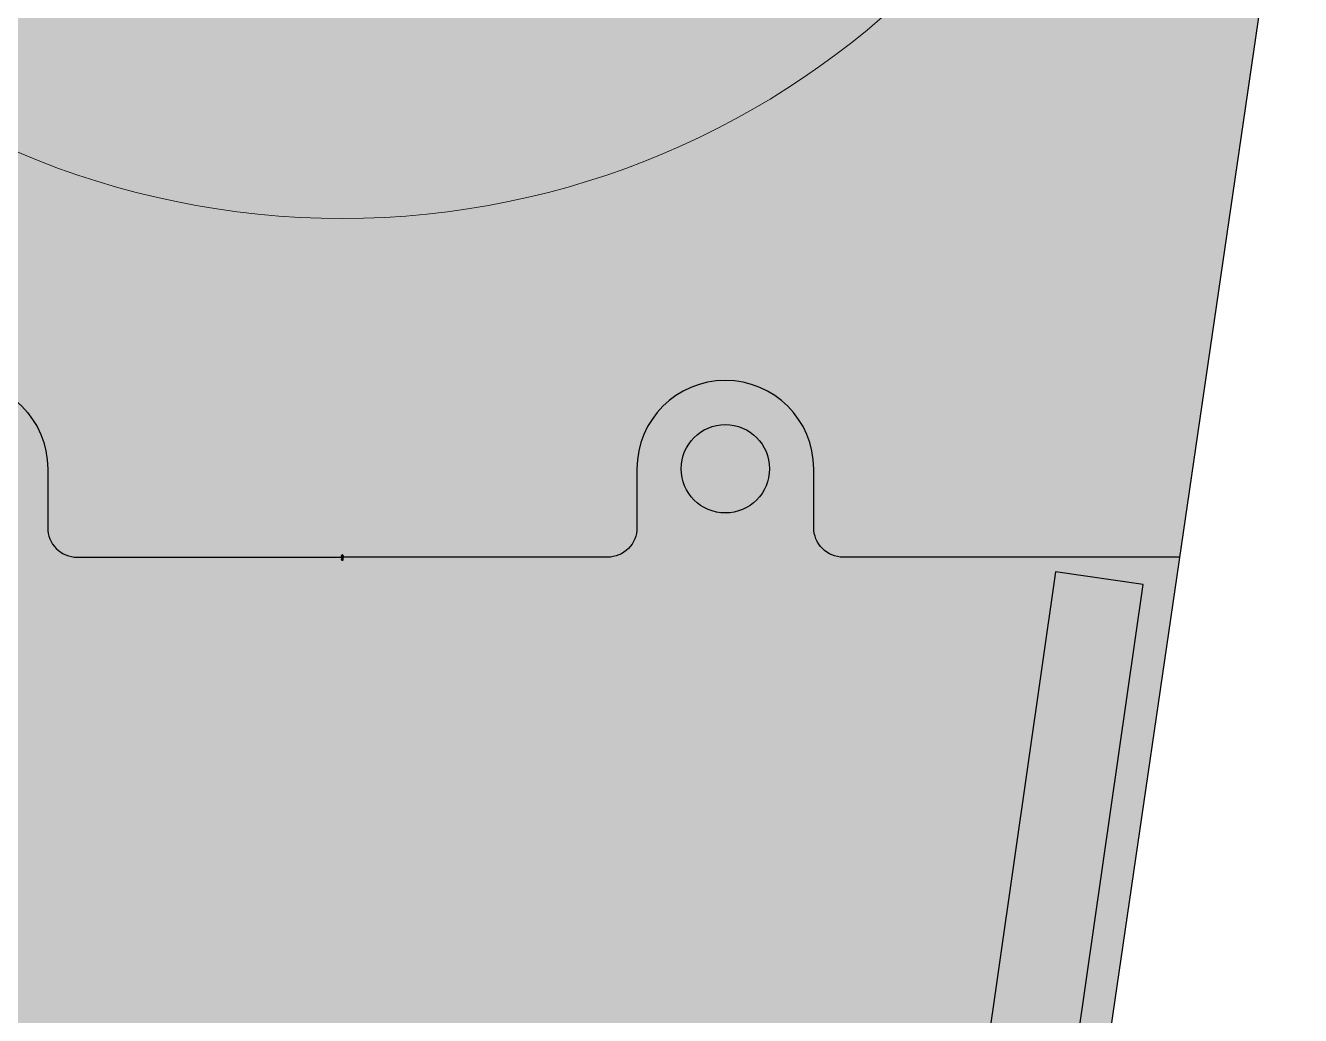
# Model space of a CAD drawing. Header units: millimetres. Extents: x -5300 to 18709, y -14746 to 24055.
# Drawn here: x 6544.3 to 6977.1, y 11535.9 to 11872 of the extents above; entities that cross this region are included whole.
import ezdxf
from ezdxf.enums import TextEntityAlignment as Align

# ---------------------------------------------------------------- set-up
doc = ezdxf.new("R2010")
doc.units = ezdxf.units.MM
doc.set_wipeout_variables(frame=1)
doc.layers.add('Техника LTM 1160-5.2', color=250, linetype='Continuous')
doc.layers.add('Техника LTM 1160-5.2 Штрих', color=7, linetype='Continuous', true_color=0xffe79e)
doc.styles.add('arial', font='arial.ttf')
doc.styles.get("Standard").update_dxf_attribs({"font": 'mipgost.ttf'})

# ---------------------------------------------------------------- blocks, each defined once
blk = doc.blocks.new('LTM 1160-5.2-20230911.16360601')
at = {"layer": 'Техника LTM 1160-5.2 Штрих', "ltscale": 30, "transparency": 16777216}
h = blk.add_hatch(color=256, dxfattribs=at)
h.dxf.hatch_style = 1
edge = h.paths.add_edge_path()
edge.add_arc((0, 328), 52, 54.7554, 125.2446)
edge.add_line((-30.01, 370.47), (-100.37, 320.75))
edge.add_line((-100.37, 320.75), (-200.83, 234.83))
edge.add_arc((0, 0), 309, 130.5373, 160.9778)
edge.add_line((-292.13, 100.71), (-321.18, 16.45))
edge.add_arc((-279.6, -2.24), 45.58, 155.7899, 185.1879)
edge.add_line((-325, -6.37), (-325, -110.6))
edge.add_line((-325, -110.6), (-324.22, -121.78))
edge.add_line((-324.22, -121.78), (-225.02, -800.68))
edge.add_arc((-185.42, -795), 40, 188.1632, 270)
edge.add_line((-185.42, -835), (185.42, -835))
edge.add_arc((185.42, -795), 40, 270, 351.8368)
edge.add_line((225.02, -800.68), (324.22, -121.78))
edge.add_line((324.22, -121.78), (325, -110.6))
edge.add_line((325, -110.6), (325, -6.37))
edge.add_arc((279.6, -2.24), 45.58, 354.8121, 384.2101)
edge.add_line((321.18, 16.45), (292.13, 100.71))
edge.add_arc((0, 0), 309, 19.0222, 49.4627)
edge.add_line((200.83, 234.83), (100.37, 320.75))
edge.add_line((100.37, 320.75), (30.01, 370.47))
at = {"color": 0, "linetype": 'ByBlock', "lineweight": -2, "ltscale": 30, "transparency": 16777216}
blk.add_lwpolyline([(30.01, 370.47, 0.317647), (-30.01, 370.47), (-100.37, 320.75), (-200.83, 234.83, 0.133608), (-292.13, 100.71), (-321.18, 16.45, 0.128981), (-325, -6.37), (-325, -110.6), (-324.22, -121.78), (-225.02, -800.68, 0.373073), (-185.42, -835), (185.42, -835, 0.373073), (225.02, -800.68), (324.22, -121.78), (325, -110.6), (325, -6.37, 0.128981), (321.18, 16.45), (292.13, 100.71, 0.133608), (200.83, 234.83), (100.37, 320.75)], format="xyb", close=True, dxfattribs=at)
for points in [[(-119.42, 304.46, -0.640371), (-112, 301.04, 1.000653), (-58, 301), (-58, 321, -0.414214), (-53, 326), (0, 326)], [(119.42, 304.46, 0.640371), (112, 301.04, -1.000653), (58, 301), (58, 321, 0.414214), (53, 326), (0, 326)], [(-325, -35), (-293, -35, 0.846396), (-281.59, 33.09), (-311.84, 43.52)], [(325, -35), (293, -35, -0.846396), (281.59, 33.09), (311.84, 43.52)], [(-284.3, -395), (-170, -395, 0.414214), (-160, -385), (-160, -365, -1), (-100, -365), (-100, -385, 0.414214), (-90, -395), (0, -395)], [(284.3, -395), (170, -395, -0.414214), (160, -385), (160, -365, 1), (100, -365), (100, -385, -0.414214), (90, -395), (0, -395)]]:
    blk.add_lwpolyline(points, format="xyb", dxfattribs=at)
for points in [[(-242.08, -400), (-189.54, -766.25), (-219.24, -770.51), (-271.78, -404.26)], [(242.08, -400), (189.54, -766.25), (219.24, -770.51), (271.78, -404.26)]]:
    blk.add_lwpolyline(points, close=True, dxfattribs=at)
for centre, radius in [((0, 328), 22), ((-85, 301), 15), ((85, 301), 15), ((0, 0), 67.5), ((-293, 0), 16.11), ((293, 0), 16.11), ((-130, -365), 15), ((130, -365), 15), ((0, -660), 67.5)]:
    blk.add_circle(centre, radius, dxfattribs=at)
at = {"color": 0, "linetype": 'ByBlock', "lineweight": 5, "ltscale": 30, "transparency": 16777216}
blk.add_circle((0, 0), 280, dxfattribs=at)
blk = doc.blocks.new('LTM 1160-5.2-20230911.16435')
at = {"color": 0, "linetype": 'ByBlock', "lineweight": -2, "ltscale": 30, "transparency": 16777216}
blk.add_wipeout([(75, -31), (74, -36), (40, -175), (40, -175), (38, -180), (34, -184), (30, -187), (24, -188), (24, -188), (24, -188), (12, -190), (0, -190), (-12, -190), (-24, -188), (-24, -188), (-24, -188), (-30, -187), (-34, -184), (-38, -180), (-40, -175), (-40, -175), (-74, -36), (-75, -31), (-75, 513), (75, 513)], dxfattribs=at)
at = {"layer": 'Техника LTM 1160-5.2 Штрих', "ltscale": 30, "true_color": 0xadadad, "transparency": 16777216}
h = blk.add_hatch(color=253, dxfattribs=at)
h.dxf.hatch_style = 1
edge = h.paths.add_edge_path()
edge.add_line((75, 513), (75, -31))
edge.add_line((75, -31), (74, -36))
edge.add_line((74, -36), (40, -175))
edge.add_arc((22, -171), 18, 277.39069, 345.96376, ccw=False)
edge.add_arc((0, 0), 190, 262.60931, 277.39069, ccw=False)
edge.add_arc((-22, -171), 18, 194.03624, 262.60931, ccw=False)
edge.add_line((-40, -175), (-74, -36))
edge.add_line((-74, -36), (-75, -31))
edge.add_line((-75, -31), (-75, 513))
edge.add_line((-75, 513), (75, 513))
at = {"color": 0, "linetype": 'ByBlock', "lineweight": -2, "ltscale": 30, "transparency": 16777216}
blk.add_lwpolyline([(75, 513), (75, -31), (74, -36), (40, -175, -0.308467), (24, -188, -0.0645855), (-24, -188, -0.308467), (-40, -175), (-74, -36), (-75, -31), (-75, 513)], format="xyb", close=True, dxfattribs=at)
blk.add_lwpolyline([(75, -31), (74, -26), (18, 216, 0.7919133), (-18, 216), (-74, -26), (-75, -31)], format="xyb", dxfattribs=at)
at = {"layer": 'Defpoints', "color": 0, "linetype": 'ByBlock', "lineweight": -2, "ltscale": 30, "transparency": 16777216}
blk.add_circle((0, 0), 10, dxfattribs=at)
blk = doc.blocks.new('LTM 1160-5.2-9-20230911.164744')
at = {"color": 0, "linetype": 'ByBlock', "lineweight": -2, "ltscale": 30, "transparency": 16777216}
blk.add_blockref('LTM 1160-5.2-20230911.16435', (0, 0), dxfattribs=at)
blk.add_blockref('LTM 1160-5.2-20230911.16360601', (0, 1251), dxfattribs=at)
blk = doc.blocks.new('LTM 1160-5.2-20230911.17012301')
at = {"color": 0, "linetype": 'ByBlock', "lineweight": -2, "ltscale": 30, "transparency": 16777216}
blk.add_wipeout([(-20, 396), (-20, 396), (-22, 395), (-24, 394), (-26, 393), (-28, 391), (-28, 391), (-108, 336), (-108, 336), (-112, 333), (-116, 329), (-119, 325), (-122, 321), (-122, 321), (-122, 321), (-133, 301), (-148, 282), (-164, 265), (-182, 250), (-182, 250), (-182, 250), (-218, 219), (-249, 184), (-274, 144), (-292, 101), (-292, 101), (-323, 10), (-323, 10), (-324, 8), (-325, 5), (-325, 3), (-325, 0), (-325, 0), (-325, -154), (-325, -154), (-325, -155), (-324, -157), (-322, -158), (-320, -159), (-265, -159), (-265, -159), (-263, -159), (-261, -160), (-260, -162), (-260, -163), (-260, -180), (-280, -180), (-280, -200), (-319, -200), (-322, -203), (-322, -237), (-319, -240), (-280, -240), (-280, -260), (-260, -260), (-260, -276), (-260, -276), (-260, -278), (-261, -280), (-263, -281), (-265, -282), (-265, -282), (-320, -282), (-320, -282), (-322, -282), (-324, -283), (-325, -285), (-325, -287), (-325, -293), (-325, -293), (-325, -296), (-324, -300), (-323, -303), (-322, -307), (-313, -330), (-313, -330), (-313, -331), (-312, -332), (-311, -333), (-310, -333), (-282, -405), (-282, -405), (-278, -409), (-274, -409), (-270, -405), (-270, -400), (-270, -400), (-286, -357), (-286, -357), (-286, -340), (-273, -328), (-256, -329), (-244, -341), (-244, -341), (-201, -453), (-201, -453), (-202, -470), (-214, -482), (-231, -482), (-243, -469), (-243, -469), (-260, -426), (-260, -426), (-263, -423), (-268, -423), (-272, -426), (-272, -431), (-272, -431), (-244, -502), (-244, -502), (-245, -504), (-245, -505), (-245, -506), (-245, -507), (-245, -507), (-167, -709), (-160, -721), (-160, -721), (-155, -733), (-147, -744), (-135, -751), (-123, -755), (-123, -755), (123, -755), (123, -755), (135, -751), (147, -744), (155, -733), (160, -721), (160, -721), (167, -709), (245, -507), (245, -507), (245, -506), (245, -505), (245, -504), (244, -502), (244, -502), (272, -431), (272, -431), (272, -426), (268, -423), (263, -423), (260, -426), (260, -426), (243, -469), (243, -469), (231, -482), (214, -482), (202, -470), (201, -453), (201, -453), (244, -341), (244, -341), (256, -329), (273, -328), (286, -340), (286, -357), (270, -400), (270, -400), (270, -405), (274, -409), (278, -409), (282, -405), (282, -405), (310, -333), (310, -333), (311, -333), (312, -332), (313, -331), (313, -330), (322, -307), (322, -307), (323, -303), (324, -300), (325, -296), (325, -293), (325, -287), (325, -287), (325, -285), (324, -283), (322, -282), (320, -282), (265, -282), (265, -282), (263, -281), (261, -280), (260, -278), (260, -276), (260, -276), (260, -260), (280, -260), (280, -240), (319, -240), (322, -237), (322, -203), (319, -200), (280, -200), (280, -180), (260, -180), (260, -163), (260, -163), (260, -162), (261, -160), (263, -159), (265, -159), (320, -159), (320, -159), (322, -158), (324, -157), (325, -155), (325, -154), (325, 0), (325, 0), (325, 3), (325, 5), (324, 8), (323, 10), (323, 10), (292, 101), (292, 101), (274, 144), (249, 184), (218, 219), (182, 250), (182, 250), (182, 250), (164, 265), (148, 282), (133, 301), (122, 321), (122, 321), (122, 321), (119, 325), (116, 329), (112, 333), (108, 336), (28, 391), (28, 391), (26, 393), (24, 394), (22, 395), (20, 396), (20, 396), (20, 435), (-20, 435)], dxfattribs=at)
at = {"layer": 'Техника LTM 1160-5.2 Штрих', "ltscale": 30, "transparency": 16777216}
h = blk.add_hatch(color=256, dxfattribs=at)
h.dxf.hatch_style = 1
edge = h.paths.add_edge_path()
edge.add_line((-20, 435), (-20, 396))
edge.add_arc((0, 350), 50, 113.57794, 124.50101)
edge.add_line((-28, 391), (-108, 336))
edge.add_arc((-85, 303), 41, 124.50077, 153.22091)
edge.add_arc((-300, 411), 200, 306.13509, 333.22087, ccw=False)
edge.add_arc((0, 0), 309, 126.13508, 160.97784)
edge.add_line((-292, 101), (-323, 10))
edge.add_arc((-293, 0), 32, 160.97774, 180.0002)
edge.add_line((-325, 0), (-325, -154))
edge.add_arc((-320, -154), 5, 179.99984, 270.00016)
edge.add_line((-320, -159), (-265, -159))
edge.add_arc((-265, -164), 5, 0.00081, 89.99953, ccw=False)
edge.add_line((-260, -163), (-260, -180))
edge.add_line((-260, -180), (-280, -180))
edge.add_line((-280, -180), (-280, -200))
edge.add_line((-280, -200), (-319, -200))
edge.add_line((-319, -200), (-322, -203))
edge.add_line((-322, -203), (-322, -237))
edge.add_line((-322, -237), (-319, -240))
edge.add_line((-319, -240), (-280, -240))
edge.add_line((-280, -240), (-280, -260))
edge.add_line((-280, -260), (-260, -260))
edge.add_line((-260, -260), (-260, -276))
edge.add_arc((-265, -276), 5, 270.00008, 359.99997, ccw=False)
edge.add_line((-265, -282), (-320, -282))
edge.add_arc((-320, -286), 5, 89.99959, 180.00041)
edge.add_line((-325, -287), (-325, -293))
edge.add_arc((-285, -293), 40.1, 180.01123, 201.01488)
edge.add_line((-322, -307), (-313, -330))
edge.add_arc((-309, -328), 5, 201.05971, 260.8739)
edge.add_line((-310, -333), (-282, -405))
edge.add_arc((-276, -403), 6.5, 201.03753, 381.03734)
edge.add_line((-270, -400), (-286, -357))
edge.add_arc((-265, -349), 22.5, 21.03749, 201.03752, ccw=False)
edge.add_line((-244, -341), (-201, -453))
edge.add_arc((-222, -461), 22.5, -158.96249, 21.03748, ccw=False)
edge.add_line((-243, -469), (-260, -426))
edge.add_arc((-266, -429), 6.5, 21.03747, 201.03765)
edge.add_line((-272, -431), (-244, -502))
edge.add_arc((-241, -506), 5, 142.17504, 201.06094)
edge.add_line((-245, -507), (-167, -709))
edge.add_line((-167, -709), (-160, -721))
edge.add_arc((-116, -710), 45.3, 193.99554, 262.25855)
edge.add_line((-123, -755), (123, -755))
edge.add_arc((116, -710), 45.3, 277.74145, 346.00446)
edge.add_line((160, -721), (167, -709))
edge.add_line((167, -709), (245, -507))
edge.add_arc((241, -506), 5, 338.93906, 397.82496)
edge.add_line((244, -502), (272, -431))
edge.add_arc((266, -429), 6.5, 338.96235, 518.96253)
edge.add_line((260, -426), (243, -469))
edge.add_arc((222, -461), 22.5, 158.96252, 338.96249, ccw=False)
edge.add_line((201, -453), (244, -341))
edge.add_arc((265, -349), 22.5, -21.03752, 158.96251, ccw=False)
edge.add_line((286, -357), (270, -400))
edge.add_arc((276, -403), 6.5, 158.96266, 338.96247)
edge.add_line((282, -405), (310, -333))
edge.add_arc((309, -328), 5, 279.1261, 338.94029)
edge.add_line((313, -330), (322, -307))
edge.add_arc((285, -293), 40.1, 338.98512, 359.98877)
edge.add_line((325, -293), (325, -287))
edge.add_arc((320, -286), 5, 359.99959, 450.00041)
edge.add_line((320, -282), (265, -282))
edge.add_arc((265, -276), 5, 180.00003, 269.99992, ccw=False)
edge.add_line((260, -276), (260, -260))
edge.add_line((260, -260), (280, -260))
edge.add_line((280, -260), (280, -240))
edge.add_line((280, -240), (319, -240))
edge.add_line((319, -240), (322, -237))
edge.add_line((322, -237), (322, -203))
edge.add_line((322, -203), (319, -200))
edge.add_line((319, -200), (280, -200))
edge.add_line((280, -200), (280, -180))
edge.add_line((280, -180), (260, -180))
edge.add_line((260, -180), (260, -163))
edge.add_arc((265, -164), 5, 90.00047, 179.99919, ccw=False)
edge.add_line((265, -159), (320, -159))
edge.add_arc((320, -154), 5, 269.99984, 360.00016)
edge.add_line((325, -154), (325, 0))
edge.add_arc((293, 0), 32, 359.9998, 379.02226)
edge.add_line((323, 10), (292, 101))
edge.add_arc((0, 0), 309, 19.02216, 53.86492)
edge.add_arc((300, 411), 200, 206.77913, 233.86491, ccw=False)
edge.add_arc((85, 303), 41, 26.77909, 55.49923)
edge.add_line((108, 336), (28, 391))
edge.add_arc((0, 350), 50, 55.49899, 66.42206)
edge.add_line((20, 396), (20, 435))
edge.add_line((20, 435), (-20, 435))
at = {"color": 0, "linetype": 'ByBlock', "lineweight": -2, "ltscale": 30, "transparency": 16777216}
blk.add_lwpolyline([(-20, 435), (-20, 396, 0.047697), (-28, 391), (-108, 336, 0.1259754), (-122, 321, -0.1187374), (-182, 250, 0.1532124), (-292, 101), (-323, 10, 0.0831923), (-325, 0), (-325, -154, 0.4142152), (-320, -159), (-265, -159, -0.414207), (-260, -163), (-260, -180), (-280, -180), (-280, -200), (-319, -200), (-322, -203), (-322, -237), (-319, -240), (-280, -240), (-280, -260), (-260, -260), (-260, -276, -0.414213), (-265, -282), (-320, -282, 0.4142177), (-325, -287), (-325, -293, 0.0919031), (-322, -307), (-313, -330, 0.2670804), (-310, -333), (-282, -405, 0.9999983), (-270, -400), (-286, -357, -1.0000002), (-244, -341), (-201, -453, -0.9999997), (-243, -469), (-260, -426, 1.0000016), (-272, -431), (-244, -502, 0.2627457), (-245, -507), (-167, -709), (-160, -721, 0.306986), (-123, -755), (123, -755, 0.306986), (160, -721), (167, -709), (245, -507, 0.2627457), (244, -502), (272, -431, 1.0000016), (260, -426), (243, -469, -0.9999997), (201, -453), (244, -341, -1.0000002), (286, -357), (270, -400, 0.9999983), (282, -405), (310, -333, 0.2670804), (313, -330), (322, -307, 0.0919031), (325, -293), (325, -287, 0.4142177), (320, -282), (265, -282, -0.414213), (260, -276), (260, -260), (280, -260), (280, -240), (319, -240), (322, -237), (322, -203), (319, -200), (280, -200), (280, -180), (260, -180), (260, -163, -0.414207), (265, -159), (320, -159, 0.4142152), (325, -154), (325, 0, 0.0831923), (323, 10), (292, 101, 0.1532124), (182, 250, -0.1187374), (122, 321, 0.1259754), (108, 336), (28, 391, 0.047697), (20, 396), (20, 435)], format="xyb", close=True, dxfattribs=at)
for points in [[(-325, -40, -0.414214), (-320, -35), (-293, -35, 0.8463964), (-282, 33), (-307, 42, -0.4142132), (-310, 48)], [(-20, 396, -0.2087125), (20, 396)], [(325, -40, 0.414214), (320, -35), (293, -35, -0.8463964), (282, 33), (307, 42, 0.4142132), (310, 48)], [(-244, -502, -0.1366227), (-242, -501), (-212, -489, 0.4142135), (-194, -450), (-237, -338, 0.4005564), (-275, -321), (-307, -333, -0.13248), (-310, -333)], [(-160, -721, 0.2185169), (-130, -735), (130, -735, 0.2185169), (160, -721)], [(244, -502, 0.1366227), (242, -501), (212, -489, -0.4142135), (194, -450), (237, -338, -0.4005564), (275, -321), (307, -333, 0.13248), (310, -333)]]:
    blk.add_lwpolyline(points, format="xyb", dxfattribs=at)
for points in [[(-182, 250), (-131, 280), (131, 280), (182, 250)], [(5, 280), (5, 330), (-5, 330), (-5, 280)], [(-280, -240), (-280, -200)], [(-265, -282), (265, -282)], [(-260, -180), (-260, -260)], [(260, -180), (260, -260)], [(280, -240), (280, -200)]]:
    blk.add_lwpolyline(points, dxfattribs=at)
for centre, radius in [((-293, 0), 11), ((-85, 302), 26), ((-85, 302), 15), ((0, 0), 55), ((0, 348), 26), ((85, 302), 26), ((85, 302), 15), ((293, 0), 11), ((0, -620), 60.5)]:
    blk.add_circle(centre, radius, dxfattribs=at)
at = {"color": 0, "linetype": 'ByBlock', "lineweight": 5, "ltscale": 30, "transparency": 16777216}
blk.add_circle((0, 0), 280, dxfattribs=at)
blk = doc.blocks.new('LTM 1160-5.2-20230911.170531')
at = {"color": 0, "linetype": 'ByBlock', "lineweight": -2, "ltscale": 30, "transparency": 16777216}
blk.add_wipeout([(-59, 355), (-59, 355), (-59, 351), (-61, 347), (-62, 344), (-65, 341), (-68, 338), (-79, 345), (-79, 350), (-97, 350), (-97, 350), (-99, 349), (-101, 348), (-103, 347), (-103, 345), (-103, 345), (-178, 145), (-173, 144), (-165, 167), (-157, 164), (-153, 165), (-81, 274), (-81, 274), (-79, 277), (-77, 279), (-75, 281), (-73, 283), (-73, 283), (-62, 264), (-59, 254), (-59, 70), (-59, 70), (-64, 43), (-80, 20), (-102, 5), (-129, 0), (-129, 0), (-129, 0), (-161, 8), (-186, 29), (-198, 60), (-195, 92), (-195, 92), (-171, 165), (-171, 165), (-172, 173), (-177, 179), (-184, 182), (-192, 180), (-192, 180), (-225, 161), (-254, 136), (-276, 105), (-291, 70), (-291, 70), (-291, 70), (-299, 10), (-284, -49), (-250, -99), (-200, -134), (-142, -150), (-129, -150), (129, -150), (129, -150), (189, -139), (241, -108), (279, -61), (297, -3), (295, 58), (291, 70), (291, 70), (276, 105), (254, 136), (225, 161), (192, 180), (192, 180), (192, 180), (184, 182), (177, 179), (172, 173), (171, 165), (171, 165), (195, 92), (195, 92), (198, 60), (186, 29), (161, 8), (129, 0), (129, 0), (129, 0), (102, 5), (80, 20), (64, 43), (59, 70), (59, 70), (59, 254), (62, 264), (73, 283), (73, 283), (75, 281), (77, 279), (79, 277), (81, 274), (153, 165), (157, 164), (165, 167), (173, 144), (178, 145), (103, 345), (103, 345), (103, 347), (101, 348), (99, 349), (97, 350), (97, 350), (79, 350), (79, 345), (68, 338), (65, 341), (65, 341), (62, 344), (61, 347), (59, 351), (59, 355), (59, 355), (59, 433), (-59, 433)], dxfattribs=at)
at = {"layer": 'Техника LTM 1160-5.2 Штрих', "ltscale": 30, "true_color": 0xadadad, "transparency": 16777216}
h = blk.add_hatch(color=253, dxfattribs=at)
h.dxf.hatch_style = 1
edge = h.paths.add_edge_path()
edge.add_line((-59, 433), (-59, 355))
edge.add_arc((-79, 355), 20.1, -44.97259, 0.02764, ccw=False)
edge.add_line((-65, 341), (-68, 338))
edge.add_line((-68, 338), (-79, 345))
edge.add_line((-79, 345), (-79, 350))
edge.add_line((-79, 350), (-97, 350))
edge.add_arc((-97, 343), 6.5, 89.61669, 159.61711)
edge.add_line((-103, 345), (-178, 145))
edge.add_line((-178, 145), (-173, 144))
edge.add_line((-173, 144), (-165, 167))
edge.add_line((-165, 167), (-157, 164))
edge.add_line((-157, 164), (-153, 165))
edge.add_line((-153, 165), (-81, 274))
edge.add_arc((-47, 252), 40, 129.31886, 146.61704, ccw=False)
edge.add_line((-73, 283), (-62, 264))
edge.add_line((-62, 264), (-59, 254))
edge.add_line((-59, 254), (-59, 70))
edge.add_arc((-129, 70), 70, 270, 359.93097, ccw=False)
edge.add_arc((-129, 70), 70, 161.32744, 270, ccw=False)
edge.add_line((-195, 92), (-171, 165))
edge.add_arc((-185, 168), 14, 345.93719, 480.37819)
edge.add_arc((-119, 14), 181, 113.73778, 162.09781)
edge.add_arc((-129, 20), 170, 162.89572, 269.99964)
edge.add_line((-129, -150), (129, -150))
edge.add_arc((129, 20), 170, 270.00036, 377.10428)
edge.add_arc((119, 14), 181, 17.90219, 66.26222)
edge.add_arc((185, 168), 14, 59.62181, 194.06281)
edge.add_line((171, 165), (195, 92))
edge.add_arc((129, 70), 70, -90, 18.67256, ccw=False)
edge.add_arc((129, 70), 70, 180.06903, 270, ccw=False)
edge.add_line((59, 70), (59, 254))
edge.add_line((59, 254), (62, 264))
edge.add_line((62, 264), (73, 283))
edge.add_arc((47, 252), 40, 33.38296, 50.68114, ccw=False)
edge.add_line((81, 274), (153, 165))
edge.add_line((153, 165), (157, 164))
edge.add_line((157, 164), (165, 167))
edge.add_line((165, 167), (173, 144))
edge.add_line((173, 144), (178, 145))
edge.add_line((178, 145), (103, 345))
edge.add_arc((97, 343), 6.5, 20.38289, 90.38331)
edge.add_line((97, 350), (79, 350))
edge.add_line((79, 350), (79, 345))
edge.add_line((79, 345), (68, 338))
edge.add_line((68, 338), (65, 341))
edge.add_arc((79, 355), 20.1, 179.97236, 224.97259, ccw=False)
edge.add_line((59, 355), (59, 433))
edge.add_line((59, 433), (-59, 433))
at = {"color": 0, "linetype": 'ByBlock', "lineweight": -2, "ltscale": 30, "transparency": 16777216}
blk.add_lwpolyline([(-59, 433), (-59, 355, -0.1989134), (-65, 341), (-68, 338), (-79, 345), (-79, 350), (-97, 350, 0.3153008), (-103, 345), (-178, 145), (-173, 144), (-165, 167), (-157, 164), (-153, 165), (-81, 274, -0.0756212), (-73, 283), (-62, 264), (-59, 254), (-59, 70, -0.4138607), (-129, 0, -0.5132275), (-195, 92), (-171, 165, 0.6646563), (-192, 180, 0.214199), (-291, 70, 0.5046103), (-129, -150), (129, -150, 0.5046103), (291, 70, 0.214199), (192, 180, 0.6646563), (171, 165), (195, 92, -0.5132275), (129, 0, -0.4138607), (59, 70), (59, 254), (62, 264), (73, 283, -0.0756212), (81, 274), (153, 165), (157, 164), (165, 167), (173, 144), (178, 145), (103, 345, 0.3153008), (97, 350), (79, 350), (79, 345), (68, 338), (65, 341, -0.1989134), (59, 355), (59, 433)], format="xyb", close=True, dxfattribs=at)
for points in [[(-68, 338), (-55, 330, -0.6442998), (-59, 290, 0.0959232), (-73, 283)], [(68, 338), (55, 330, 0.6442998), (59, 290, -0.0959232), (73, 283)]]:
    blk.add_lwpolyline(points, format="xyb", dxfattribs=at)
for centre, radius in [((-66, 311), 15), ((0, 0), 10), ((66, 311), 15)]:
    blk.add_circle(centre, radius, dxfattribs=at)
blk = doc.blocks.new('LTM 1160-5.2-5-20230912.100055')
at = {"color": 0, "linetype": 'ByBlock', "lineweight": -2, "ltscale": 30, "transparency": 16777216}
blk.add_blockref('LTM 1160-5.2-20230911.170531', (0, 0), dxfattribs=at)
blk.add_blockref('LTM 1160-5.2-20230911.17012301', (0, 1125), dxfattribs=at)
blk = doc.blocks.new('LTM 1160-5.2-20230912.09592')
at = {"color": 0, "linetype": 'ByBlock', "lineweight": -2, "ltscale": 30, "transparency": 16777216}
blk.add_wipeout([(59, -25), (31, -138), (31, -138), (29, -142), (27, -145), (23, -148), (19, -149), (19, -149), (19, -149), (10, -150), (0, -150), (-10, -150), (-19, -149), (-19, -149), (-19, -149), (-23, -148), (-27, -145), (-29, -142), (-31, -138), (-31, -138), (-59, -25), (-59, 370), (59, 370)], dxfattribs=at)
at = {"layer": 'Техника LTM 1160-5.2 Штрих', "ltscale": 30, "true_color": 0xadadad, "transparency": 16777216}
h = blk.add_hatch(color=253, dxfattribs=at)
h.dxf.hatch_style = 1
edge = h.paths.add_edge_path()
edge.add_line((59, 370), (59, -25))
edge.add_line((59, -25), (31, -138))
edge.add_arc((17, -135), 14.2, 277.93523, 345.43814, ccw=False)
edge.add_arc((0, 0), 150, 262.59008, 277.40992, ccw=False)
edge.add_arc((-17, -135), 14.2, 194.56186, 262.06477, ccw=False)
edge.add_line((-31, -138), (-59, -25))
edge.add_line((-59, -25), (-59, 370))
edge.add_line((-59, 370), (59, 370))
at = {"color": 0, "linetype": 'ByBlock', "lineweight": -2, "ltscale": 30, "transparency": 16777216}
blk.add_lwpolyline([(59, 370), (59, -25), (31, -138, -0.3033606), (19, -149, -0.064754), (-19, -149, -0.3033606), (-31, -138), (-59, -25), (-59, 370)], format="xyb", close=True, dxfattribs=at)
blk.add_lwpolyline([(59, -25), (46, 70), (13, 174, 0.6274895), (-13, 174), (-46, 70), (-59, -25)], format="xyb", dxfattribs=at)
at = {"layer": 'Defpoints', "color": 0, "linetype": 'ByBlock', "lineweight": -2, "ltscale": 30, "transparency": 16777216}
blk.add_circle((0, 0), 10, dxfattribs=at)
blk = doc.blocks.new('LTM 1160-5.2-5-20230912.1001')
at = {"color": 0, "linetype": 'ByBlock', "lineweight": -2, "ltscale": 30, "transparency": 16777216}
blk.add_blockref('LTM 1160-5.2-20230912.09592', (0, 0), dxfattribs=at)
blk.add_blockref('LTM 1160-5.2-20230911.17012301', (0, 1015), dxfattribs=at)
blk = doc.blocks.new('LTM 1160-5.2-20230912.100431')
at = {"color": 0, "linetype": 'ByBlock', "lineweight": -2, "ltscale": 30, "transparency": 16777216}
blk.add_wipeout([(-20, 385), (-92, 385), (-92, 385), (-94, 384), (-96, 382), (-97, 380), (-96, 377), (-96, 377), (-94, 359), (-107, 346), (-125, 346), (-136, 361), (-136, 361), (-138, 364), (-141, 365), (-145, 364), (-147, 361), (-147, 361), (-172, 265), (-172, 265), (-174, 260), (-177, 256), (-180, 252), (-184, 249), (-184, 249), (-184, 249), (-219, 218), (-249, 183), (-274, 143), (-292, 101), (-292, 101), (-323, 10), (-323, 10), (-324, 8), (-325, 5), (-325, 3), (-325, 0), (-325, 0), (-325, -80), (-325, -80), (-325, -82), (-325, -84), (-324, -86), (-324, -88), (-255, -326), (-255, -326), (-250, -331), (-243, -332), (-238, -328), (-237, -321), (-250, -277), (-250, -277), (-249, -262), (-237, -252), (-221, -254), (-212, -266), (-178, -381), (-178, -381), (-180, -396), (-192, -406), (-207, -404), (-217, -392), (-229, -348), (-229, -348), (-234, -342), (-241, -342), (-246, -346), (-247, -353), (-158, -656), (-158, -656), (-153, -668), (-144, -677), (-133, -683), (-120, -685), (-120, -685), (120, -685), (120, -685), (133, -683), (144, -677), (153, -668), (158, -656), (158, -656), (247, -353), (247, -353), (246, -346), (241, -342), (234, -342), (229, -348), (217, -392), (217, -392), (207, -404), (192, -406), (180, -396), (178, -381), (212, -266), (212, -266), (221, -254), (237, -252), (249, -262), (250, -277), (237, -321), (237, -321), (238, -328), (243, -332), (250, -331), (255, -326), (324, -88), (324, -88), (324, -86), (325, -84), (325, -82), (325, -80), (325, -80), (325, 0), (325, 0), (325, 3), (325, 5), (324, 8), (323, 10), (323, 10), (292, 101), (292, 101), (274, 143), (249, 183), (219, 218), (184, 249), (184, 249), (184, 249), (180, 252), (177, 256), (174, 260), (172, 265), (147, 361), (147, 361), (145, 364), (141, 365), (138, 364), (136, 361), (136, 361), (136, 361), (125, 346), (107, 346), (94, 359), (96, 377), (96, 377), (97, 380), (96, 382), (94, 384), (92, 385), (20, 385), (20, 412), (-20, 412)], dxfattribs=at)
at = {"layer": 'Техника LTM 1160-5.2 Штрих', "ltscale": 30, "transparency": 16777216}
h = blk.add_hatch(color=256, dxfattribs=at)
h.dxf.hatch_style = 1
edge = h.paths.add_edge_path()
edge.add_line((-20, 412), (-20, 385))
edge.add_line((-20, 385), (-92, 385))
edge.add_arc((-92, 380), 5, 90, 211.23293)
edge.add_arc((-115, 366), 22, -167.16041, 31.23293, ccw=False)
edge.add_arc((-142, 360), 5.33, 15.83057, 162.11459)
edge.add_line((-147, 361), (-172, 265))
edge.add_arc((-201, 273), 30, 306.46249, 345, ccw=False)
edge.add_arc((0, 0), 309, 126.46249, 160.97782)
edge.add_line((-292, 101), (-323, 10))
edge.add_arc((-293, 0), 32, 160.97782, 180)
edge.add_line((-325, 0), (-325, -80))
edge.add_arc((-306, -82), 19.1, 175.31991, 200.92297)
edge.add_line((-324, -88), (-255, -326))
edge.add_arc((-246, -323), 9, 196.24288, 376.24288)
edge.add_line((-237, -321), (-250, -277))
edge.add_arc((-231, -271), 20, 16.24288, 196.24288, ccw=False)
edge.add_line((-212, -266), (-178, -381))
edge.add_arc((-197, -386), 20, -163.75712, 16.24288, ccw=False)
edge.add_line((-217, -392), (-229, -348))
edge.add_arc((-238, -350), 9, 16.24288, 196.24288)
edge.add_line((-247, -353), (-158, -656))
edge.add_arc((-120, -645), 40, 196.24288, 270)
edge.add_line((-120, -685), (120, -685))
edge.add_arc((120, -645), 40, 270, 343.75712)
edge.add_line((158, -656), (247, -353))
edge.add_arc((238, -350), 9, 343.75712, 523.75712)
edge.add_line((229, -348), (217, -392))
edge.add_arc((197, -386), 20, 163.75712, 343.75712, ccw=False)
edge.add_line((178, -381), (212, -266))
edge.add_arc((231, -271), 20, -16.24288, 163.75712, ccw=False)
edge.add_line((250, -277), (237, -321))
edge.add_arc((246, -323), 9, 163.75712, 343.75712)
edge.add_line((255, -326), (324, -88))
edge.add_arc((306, -82), 19.1, 339.07703, 364.68009)
edge.add_line((325, -80), (325, 0))
edge.add_arc((293, 0), 32, 0, 19.02218)
edge.add_line((323, 10), (292, 101))
edge.add_arc((0, 0), 309, 19.02218, 53.53751)
edge.add_arc((201, 273), 30, 195, 233.53751, ccw=False)
edge.add_line((172, 265), (147, 361))
edge.add_arc((142, 360), 5.33, 17.88541, 164.16943)
edge.add_arc((115, 366), 22, 148.76707, 347.16041, ccw=False)
edge.add_arc((92, 380), 5, 328.76707, 450)
edge.add_line((92, 385), (20, 385))
edge.add_line((20, 385), (20, 412))
edge.add_line((20, 412), (-20, 412))
h = blk.add_hatch(color=256, dxfattribs=at)
h.dxf.hatch_style = 1
edge = h.paths.add_edge_path()
edge.add_arc((115, 365), 20, 0, 360)
edge = h.paths.add_edge_path()
edge.add_arc((-115, 365), 20, 0, 360)
at = {"color": 0, "linetype": 'ByBlock', "lineweight": -2, "ltscale": 30, "transparency": 16777216}
blk.add_lwpolyline([(-20, 412), (-20, 385), (-92, 385, 0.5845456), (-96, 377, -1.1749269), (-136, 361, 0.7418807), (-147, 361), (-172, 265, -0.1697546), (-184, 249, 0.1517506), (-292, 101), (-323, 10, 0.083191), (-325, 0), (-325, -80, 0.1121815), (-324, -88), (-255, -326, 1), (-237, -321), (-250, -277, -1), (-212, -266), (-178, -381, -1), (-217, -392), (-229, -348, 1), (-247, -353), (-158, -656, 0.3334173), (-120, -685), (120, -685, 0.3334173), (158, -656), (247, -353, 1), (229, -348), (217, -392, -1), (178, -381), (212, -266, -1), (250, -277), (237, -321, 1), (255, -326), (324, -88, 0.1121815), (325, -80), (325, 0, 0.083191), (323, 10), (292, 101, 0.1517506), (184, 249, -0.1697546), (172, 265), (147, 361, 0.7418807), (136, 361, -1.1749269), (96, 377, 0.5845456), (92, 385), (20, 385), (20, 412)], format="xyb", close=True, dxfattribs=at)
for points in [[(-325, -35), (-293, -35, 0.8463964), (-282, 33), (-312, 44)], [(325, -35), (293, -35, -0.8463964), (282, 33), (312, 44)]]:
    blk.add_lwpolyline(points, format="xyb", dxfattribs=at)
for centre, radius in [((-293, 0), 11), ((-115, 365), 20), ((-85, 301), 26), ((-85, 301), 15), ((0, 0), 55), ((0, 335), 25.5), ((85, 301), 26), ((85, 301), 15), ((115, 365), 20), ((293, 0), 11), ((-130, -365), 26), ((-130, -365), 15), ((0, -580), 48), ((130, -365), 26), ((130, -365), 15)]:
    blk.add_circle(centre, radius, dxfattribs=at)
at = {"color": 0, "linetype": 'ByBlock', "lineweight": 5, "ltscale": 30, "transparency": 16777216}
blk.add_circle((0, 0), 280, dxfattribs=at)
blk = doc.blocks.new('LTM 1160-5.2-20230912.100755')
at = {"color": 0, "linetype": 'ByBlock', "lineweight": -2, "ltscale": 30, "transparency": 16777216}
blk.add_wipeout([(48, 284), (59, 286), (65, 283), (145, 109), (141, 107), (128, 134), (72, 206), (72, 206), (67, 211), (62, 215), (56, 218), (50, 219), (50, 219), (50, 219), (47, 220), (45, 221), (42, 223), (40, 224), (40, 224), (48, 187), (48, 56), (48, 56), (52, 35), (64, 16), (82, 4), (103, 0), (103, 0), (103, 0), (129, 6), (149, 23), (159, 47), (157, 73), (157, 73), (138, 132), (138, 132), (138, 139), (142, 144), (149, 146), (156, 143), (156, 143), (190, 114), (190, 114), (222, 72), (235, 20), (227, -33), (198, -78), (154, -108), (103, -118), (-104, -118), (-104, -118), (-156, -107), (-200, -76), (-228, -31), (-235, 22), (-221, 74), (-190, 114), (-156, 143), (-156, 143), (-149, 146), (-142, 144), (-138, 139), (-138, 132), (-138, 132), (-157, 73), (-157, 73), (-159, 47), (-149, 23), (-129, 6), (-104, 0), (-104, 0), (-104, 0), (-82, 4), (-64, 16), (-52, 35), (-48, 56), (-48, 56), (-48, 187), (-40, 224), (-40, 224), (-42, 223), (-45, 221), (-47, 220), (-50, 219), (-50, 219), (-50, 219), (-56, 218), (-62, 215), (-67, 211), (-72, 206), (-72, 206), (-128, 134), (-141, 107), (-145, 109), (-65, 283), (-59, 286), (-48, 284), (-48, 356), (48, 356)], dxfattribs=at)
at = {"layer": 'Техника LTM 1160-5.2 Штрих', "ltscale": 30, "true_color": 0xadadad, "transparency": 16777216}
h = blk.add_hatch(color=253, dxfattribs=at)
h.dxf.hatch_style = 1
edge = h.paths.add_edge_path()
edge.add_line((48, 356), (48, 284))
edge.add_line((48, 284), (59, 286))
edge.add_line((59, 286), (65, 283))
edge.add_line((65, 283), (145, 109))
edge.add_line((145, 109), (141, 107))
edge.add_line((141, 107), (128, 134))
edge.add_line((128, 134), (72, 206))
edge.add_arc((44, 185), 35, 37.9826, 80.4512)
edge.add_arc((53, 237), 18, 224.57061, 260.45121, ccw=False)
edge.add_line((40, 224), (48, 187))
edge.add_line((48, 187), (48, 56))
edge.add_arc((104, 56), 56, 180, 270)
edge.add_arc((104, 56), 56, 270, 377.80396)
edge.add_line((157, 73), (138, 132))
edge.add_arc((148, 135), 11, 49.19958, 197.80396, ccw=False)
edge.add_line((156, 143), (190, 114))
edge.add_arc((103, 14), 132, -90, 49.19958, ccw=False)
edge.add_line((103, -118), (-104, -118))
edge.add_arc((-103, 14), 132, 130.80042, 270, ccw=False)
edge.add_line((-190, 114), (-156, 143))
edge.add_arc((-148, 135), 11, -17.80396, 130.80042, ccw=False)
edge.add_line((-138, 132), (-157, 73))
edge.add_arc((-104, 56), 56, 162.19604, 270)
edge.add_arc((-104, 56), 56, 270, 360)
edge.add_line((-48, 56), (-48, 187))
edge.add_line((-48, 187), (-40, 224))
edge.add_arc((-53, 237), 18, 279.54879, 315.42939, ccw=False)
edge.add_arc((-44, 185), 35, 99.5488, 142.0174)
edge.add_line((-72, 206), (-128, 134))
edge.add_line((-128, 134), (-141, 107))
edge.add_line((-141, 107), (-145, 109))
edge.add_line((-145, 109), (-65, 283))
edge.add_line((-65, 283), (-59, 286))
edge.add_line((-59, 286), (-48, 284))
edge.add_line((-48, 284), (-48, 356))
edge.add_line((-48, 356), (48, 356))
at = {"color": 0, "linetype": 'ByBlock', "lineweight": -2, "ltscale": 30, "transparency": 16777216}
blk.add_lwpolyline([(48, 356), (48, 284), (59, 286), (65, 283), (145, 109), (141, 107), (128, 134), (72, 206, 0.1874548), (50, 219, -0.1578504), (40, 224), (48, 187), (48, 56, 0.4142136), (103, 0, 0.5084485), (157, 73), (138, 132, -0.7576969), (156, 143), (190, 114, -0.6950154), (103, -118), (-104, -118, -0.6950154), (-190, 114), (-156, 143, -0.7576969), (-138, 132), (-157, 73, 0.5084485), (-104, 0, 0.4142136), (-48, 56), (-48, 187), (-40, 224, -0.1578504), (-50, 219, 0.1874548), (-72, 206), (-128, 134), (-141, 107), (-145, 109), (-65, 283), (-59, 286), (-48, 284), (-48, 356)], format="xyb", close=True, dxfattribs=at)
for points in [[(-40, 224, 0.3960505), (-40, 249, -0.1730793), (-46, 265), (-47, 284), (-48, 284)], [(40, 224, -0.3960505), (40, 249, 0.1730793), (46, 265), (47, 284), (48, 284)]]:
    blk.add_lwpolyline(points, format="xyb", dxfattribs=at)
for centre in [(-53, 237), (53, 237)]:
    blk.add_circle(centre, 12, dxfattribs=at)
at = {"layer": 'Defpoints', "color": 0, "linetype": 'ByBlock', "lineweight": -2, "ltscale": 30, "transparency": 16777216}
blk.add_circle((0, 0), 10, dxfattribs=at)
blk = doc.blocks.new('LTM 1160-5.2-3-20230912.10531301')
at = {"color": 0, "linetype": 'ByBlock', "lineweight": -2, "ltscale": 30, "transparency": 16777216}
blk.add_blockref('LTM 1160-5.2-20230912.100755', (0, 0), dxfattribs=at)
blk.add_blockref('LTM 1160-5.2-20230912.100431', (0, 992), dxfattribs=at)
blk = doc.blocks.new('LTM 1160-5.2-20230912.10134301')
at = {"color": 0, "linetype": 'ByBlock', "lineweight": -2, "ltscale": 30, "transparency": 16777216}
blk.add_wipeout([(47, -20), (47, -23), (26, -109), (26, -109), (24, -112), (22, -114), (20, -116), (17, -117), (17, -117), (8, -118), (0, -118), (-8, -118), (-17, -117), (-17, -117), (-17, -117), (-20, -116), (-22, -114), (-24, -112), (-26, -109), (-26, -109), (-47, -23), (-48, -20), (-48, 307), (47, 307)], dxfattribs=at)
at = {"layer": 'Техника LTM 1160-5.2 Штрих', "ltscale": 30, "true_color": 0xadadad, "transparency": 16777216}
h = blk.add_hatch(color=253, dxfattribs=at)
h.dxf.hatch_style = 1
edge = h.paths.add_edge_path()
edge.add_line((47, 307), (47, -20))
edge.add_line((47, -20), (47, -23))
edge.add_line((47, -23), (26, -109))
edge.add_arc((15, -106), 11, 278.05434, 345.96375, ccw=False)
edge.add_arc((0, 0), 118, 261.94567, 278.05433, ccw=False)
edge.add_arc((-15, -106), 11, 194.03625, 261.94567, ccw=False)
edge.add_line((-26, -109), (-47, -23))
edge.add_line((-47, -23), (-48, -20))
edge.add_line((-48, -20), (-48, 307))
edge.add_line((-48, 307), (47, 307))
at = {"color": 0, "linetype": 'ByBlock', "lineweight": -2, "ltscale": 30, "transparency": 16777216}
blk.add_lwpolyline([(47, 307), (47, -20), (47, -23), (26, -109, -0.3052986), (17, -117, -0.0704033), (-17, -117, -0.3052986), (-26, -109), (-47, -23), (-48, -20), (-48, 307)], format="xyb", close=True, dxfattribs=at)
blk.add_lwpolyline([(47, -23), (47, -16), (11, 138, 0.7909191), (-11, 138), (-47, -16), (-47, -23)], format="xyb", dxfattribs=at)
at = {"layer": 'Defpoints', "color": 0, "linetype": 'ByBlock', "lineweight": -2, "ltscale": 30, "transparency": 16777216}
blk.add_circle((0, 0), 10, dxfattribs=at)
blk = doc.blocks.new('LTM 1160-5.2-3-20230912.105318')
at = {"color": 0, "linetype": 'ByBlock', "lineweight": -2, "ltscale": 30, "transparency": 16777216}
blk.add_blockref('LTM 1160-5.2-20230912.100431', (0, 992), dxfattribs=at)
blk.add_blockref('LTM 1160-5.2-20230912.10134301', (0, 0), dxfattribs=at)
blk = doc.blocks.new('LTM 1160-5.2-20230912.102745')
at = {"color": 0, "linetype": 'ByBlock', "lineweight": -2, "ltscale": 30, "transparency": 16777216}
blk.add_wipeout([(-45, 50), (-37, -22), (-37, -25), (-23, -82), (-23, -82), (-20, -87), (-17, -92), (-12, -95), (-6, -96), (-6, -96), (-6, -96), (-3, -96), (0, -96), (3, -96), (6, -96), (6, -96), (6, -96), (12, -95), (17, -92), (20, -87), (23, -82), (23, -82), (37, -25), (37, -22), (45, 50), (34, 262), (-34, 262)], dxfattribs=at)
at = {"layer": 'Техника LTM 1160-5.2 Штрих', "ltscale": 30, "true_color": 0xadadad, "transparency": 16777216}
h = blk.add_hatch(color=253, dxfattribs=at)
h.dxf.hatch_style = 1
edge = h.paths.add_edge_path()
edge.add_line((-34, 262), (-45, 50))
edge.add_line((-45, 50), (-37, -22))
edge.add_line((-37, -22), (-37, -25))
edge.add_line((-37, -25), (-23, -82))
edge.add_arc((-5, -78), 18, 194.04105, 266.21026)
edge.add_arc((0, 0), 96, 266.21026, 273.78974)
edge.add_arc((5, -78), 18, 273.78974, 345.95895)
edge.add_line((23, -82), (37, -25))
edge.add_line((37, -25), (37, -22))
edge.add_line((37, -22), (45, 50))
edge.add_line((45, 50), (34, 262))
edge.add_line((34, 262), (-34, 262))
at = {"color": 0, "linetype": 'ByBlock', "lineweight": -2, "ltscale": 30, "transparency": 16777216}
blk.add_lwpolyline([(-34, 262), (-45, 50), (-37, -22), (-37, -25), (-23, -82, 0.3257361), (-6, -96, 0.0330838), (6, -96, 0.3257361), (23, -82), (37, -25), (37, -22), (45, 50), (34, 262)], format="xyb", close=True, dxfattribs=at)
blk.add_lwpolyline([(-37, -17), (-18, 98, -0.8452916), (18, 98), (37, -17)], format="xyb", dxfattribs=at)
at = {"layer": 'Defpoints', "color": 0, "linetype": 'ByBlock', "lineweight": -2, "ltscale": 30, "transparency": 16777216}
blk.add_circle((0, 0), 10, dxfattribs=at)
blk = doc.blocks.new('LTM 1160-5.2-20230912.101951')
at = {"color": 0, "linetype": 'ByBlock', "lineweight": -2, "ltscale": 30, "transparency": 16777216}
blk.add_wipeout([(-20, 385), (-79, 385), (-79, 385), (-80, 385), (-82, 384), (-83, 384), (-83, 382), (-83, 382), (-92, 367), (-93, 365), (-93, 365), (-99, 350), (-113, 343), (-128, 347), (-136, 361), (-136, 361), (-138, 364), (-141, 365), (-144, 364), (-146, 361), (-146, 361), (-173, 265), (-173, 265), (-174, 260), (-177, 256), (-180, 252), (-184, 249), (-184, 249), (-219, 218), (-249, 183), (-274, 143), (-292, 101), (-292, 101), (-323, 10), (-323, 10), (-324, 8), (-325, 5), (-325, 3), (-325, 0), (-325, 0), (-325, -70), (-322, -92), (-246, -326), (-246, -326), (-242, -331), (-235, -332), (-230, -327), (-229, -321), (-243, -277), (-243, -277), (-242, -261), (-230, -251), (-214, -253), (-205, -266), (-205, -266), (-168, -380), (-168, -380), (-170, -396), (-181, -405), (-196, -404), (-206, -393), (-220, -349), (-220, -349), (-225, -343), (-232, -343), (-237, -347), (-238, -354), (-159, -599), (-159, -599), (-153, -610), (-144, -619), (-133, -625), (-121, -626), (-121, -626), (121, -626), (121, -626), (133, -625), (144, -619), (153, -610), (159, -599), (159, -599), (238, -354), (238, -354), (237, -347), (232, -343), (225, -343), (220, -349), (206, -393), (206, -393), (196, -404), (181, -405), (170, -396), (168, -380), (205, -266), (205, -266), (214, -253), (230, -251), (242, -261), (243, -277), (229, -321), (229, -321), (230, -327), (235, -332), (242, -331), (246, -326), (322, -92), (325, -70), (325, 0), (325, 0), (325, 3), (325, 5), (324, 8), (323, 10), (292, 101), (292, 101), (274, 143), (249, 183), (219, 218), (184, 249), (184, 249), (184, 249), (180, 252), (177, 256), (174, 260), (173, 265), (146, 361), (146, 361), (144, 364), (141, 365), (138, 364), (136, 361), (136, 361), (128, 347), (113, 343), (99, 350), (93, 365), (93, 365), (92, 367), (83, 382), (83, 382), (83, 384), (82, 384), (80, 385), (79, 385), (79, 385), (20, 385), (20, 412), (-20, 412)], dxfattribs=at)
at = {"layer": 'Техника LTM 1160-5.2 Штрих', "ltscale": 30, "transparency": 16777216}
h = blk.add_hatch(color=256, dxfattribs=at)
h.dxf.hatch_style = 1
edge = h.paths.add_edge_path()
edge.add_line((-20, 412), (-20, 385))
edge.add_line((-20, 385), (-79, 385))
edge.add_arc((-79, 380), 5, 90, 150)
edge.add_line((-83, 382), (-92, 367))
edge.add_line((-92, 367), (-93, 365))
edge.add_arc((-115, 364), 21.8, -171.09716, 0.95832, ccw=False)
edge.add_arc((-141, 360), 5, 12.83959, 164.72408)
edge.add_line((-146, 361), (-173, 265))
edge.add_arc((-201, 273), 30, 306.46249, 344.72408, ccw=False)
edge.add_arc((0, 0), 309, 126.46249, 160.97782)
edge.add_line((-292, 101), (-323, 10))
edge.add_arc((-293, 0), 32, 160.97782, 180)
edge.add_line((-325, 0), (-325, -70))
edge.add_line((-325, -70), (-322, -92))
edge.add_line((-322, -92), (-246, -326))
edge.add_arc((-238, -323), 9, 197.83501, 377.83501)
edge.add_line((-229, -321), (-243, -277))
edge.add_arc((-224, -271), 19.8, 13.12919, 198.40444, ccw=False)
edge.add_line((-205, -266), (-168, -380))
edge.add_arc((-187, -386), 20, -162.16499, 17.83501, ccw=False)
edge.add_line((-206, -393), (-220, -349))
edge.add_arc((-229, -351), 9, 17.83501, 197.83501)
edge.add_line((-238, -354), (-159, -599))
edge.add_arc((-121, -586), 40, 197.83501, 270)
edge.add_line((-121, -626), (121, -626))
edge.add_arc((121, -586), 40, 270, 342.16499)
edge.add_line((159, -599), (238, -354))
edge.add_arc((229, -351), 9, 342.16499, 522.16499)
edge.add_line((220, -349), (206, -393))
edge.add_arc((187, -386), 20, 162.16499, 342.16499, ccw=False)
edge.add_line((168, -380), (205, -266))
edge.add_arc((224, -271), 19.8, -18.40444, 166.87081, ccw=False)
edge.add_line((243, -277), (229, -321))
edge.add_arc((238, -323), 9, 162.16499, 342.16499)
edge.add_line((246, -326), (322, -92))
edge.add_line((322, -92), (325, -70))
edge.add_line((325, -70), (325, 0))
edge.add_arc((293, 0), 32, 360, 379.02218)
edge.add_line((323, 10), (292, 101))
edge.add_arc((0, 0), 309, 19.02218, 53.53751)
edge.add_arc((201, 273), 30, 195.27592, 233.53751, ccw=False)
edge.add_line((173, 265), (146, 361))
edge.add_arc((141, 360), 5, 15.27592, 167.16041)
edge.add_arc((115, 364), 21.8, 179.04168, 351.09716, ccw=False)
edge.add_line((93, 365), (92, 367))
edge.add_line((92, 367), (83, 382))
edge.add_arc((79, 380), 5, 30, 90)
edge.add_line((79, 385), (20, 385))
edge.add_line((20, 385), (20, 412))
edge.add_line((20, 412), (-20, 412))
edge = h.paths.add_edge_path(flags=17)
edge.add_arc((115, 364), 20, 0, 360)
edge = h.paths.add_edge_path(flags=17)
edge.add_arc((-115, 364), 20, 0, 360)
at = {"color": 0, "linetype": 'ByBlock', "lineweight": -2, "ltscale": 30, "transparency": 16777216}
blk.add_lwpolyline([(-20, 412), (-20, 385), (-79, 385, 0.2679492), (-83, 382), (-92, 367), (-93, 365, -0.9329677), (-136, 361, 0.7804743), (-146, 361), (-173, 265, -0.1685162), (-184, 249, 0.1517506), (-292, 101), (-323, 10, 0.083191), (-325, 0), (-325, -70), (-322, -92), (-246, -326, 1), (-229, -321), (-243, -277, -1.0471284), (-205, -266), (-168, -380, -1), (-206, -393), (-220, -349, 1), (-238, -354), (-159, -599, 0.3257158), (-121, -626), (121, -626, 0.3257158), (159, -599), (238, -354, 1), (220, -349), (206, -393, -1), (168, -380), (205, -266, -1.0471284), (243, -277), (229, -321, 1), (246, -326), (322, -92), (325, -70), (325, 0, 0.083191), (323, 10), (292, 101, 0.1517506), (184, 249, -0.1685162), (173, 265), (146, 361, 0.7804743), (136, 361, -0.9329677), (93, 365), (92, 367), (83, 382, 0.2679492), (79, 385), (20, 385), (20, 412)], format="xyb", close=True, dxfattribs=at)
for points in [[(-325, -35), (-293, -35, 0.8463964), (-282, 33), (-312, 44)], [(325, -35), (293, -35, -0.8463964), (282, 33), (312, 44)]]:
    blk.add_lwpolyline(points, format="xyb", dxfattribs=at)
for centre, radius in [((-293, 0), 11), ((-115, 364), 20), ((-85, 302), 26), ((-85, 302), 15), ((0, 0), 55.1), ((0, 335), 25.5), ((85, 302), 26), ((85, 302), 15), ((115, 364), 20), ((293, 0), 11), ((-130, -366), 26), ((-130, -366), 15), ((0, -530), 30.5), ((130, -366), 26), ((130, -366), 15)]:
    blk.add_circle(centre, radius, dxfattribs=at)
at = {"color": 0, "linetype": 'ByBlock', "lineweight": 5, "ltscale": 30, "transparency": 16777216}
blk.add_circle((0, 0), 280, dxfattribs=at)
blk = doc.blocks.new('LTM 1160-5.2-1-20230912.105329')
at = {"color": 0, "linetype": 'ByBlock', "lineweight": -2, "ltscale": 30, "transparency": 16777216}
blk.add_blockref('LTM 1160-5.2-20230912.102745', (0, 0), dxfattribs=at)
blk.add_blockref('LTM 1160-5.2-20230912.101951', (0, 888), dxfattribs=at)
blk = doc.blocks.new('LTM 1160-5.2-20230912.102328')
at = {"color": 0, "linetype": 'ByBlock', "lineweight": -2, "ltscale": 30, "transparency": 16777216}
blk.add_wipeout([(33, 268), (33, 268), (36, 244), (45, 222), (58, 202), (76, 186), (76, 186), (76, 186), (82, 182), (88, 178), (94, 174), (100, 170), (100, 170), (100, 170), (126, 146), (146, 118), (158, 85), (162, 50), (162, 50), (162, 50), (151, -4), (121, -51), (76, -83), (22, -96), (22, -96), (22, -96), (-27, -88), (-69, -63), (-98, -23), (-110, 25), (-110, 25), (-110, 25), (-109, 42), (-108, 59), (-110, 75), (-112, 92), (-112, 92), (-112, 92), (-110, 103), (-102, 111), (-90, 112), (-80, 106), (-80, 106), (-70, 90), (-61, 73), (-54, 55), (-48, 37), (-48, 37), (-42, 22), (-31, 10), (-16, 3), (0, 0), (0, 0), (0, 0), (28, 8), (46, 31), (49, 60), (35, 85), (35, 85), (35, 85), (29, 92), (22, 99), (16, 106), (10, 113), (10, 113), (-67, 86), (-70, 208), (-70, 208), (-68, 218), (-62, 226), (-53, 232), (-42, 233), (-42, 233), (-42, 233), (-39, 236), (-36, 239), (-34, 244), (-34, 248), (-34, 248), (-34, 316), (33, 316)], dxfattribs=at)
at = {"layer": 'Техника LTM 1160-5.2 Штрих', "ltscale": 30, "true_color": 0xadadad, "transparency": 16777216}
h = blk.add_hatch(color=253, dxfattribs=at)
h.dxf.hatch_style = 1
edge = h.paths.add_edge_path()
edge.add_line((33, 316), (33, 268))
edge.add_arc((133, 268), 100, 180, 235.05922)
edge.add_line((76, 186), (100, 170))
edge.add_arc((18, 51), 144, -0.36117, 55.42039, ccw=False)
edge.add_arc((16, 50), 146, -87.6289, 0, ccw=False)
edge.add_arc((16, 30), 126, 182.09642, 272.7473, ccw=False)
edge.add_arc((-320, 52), 212, 352.88924, 370.86829)
edge.add_arc((-94, 95), 18, 36.61583, 190.86829, ccw=False)
edge.add_arc((-253, -16), 212, 14.57789, 35.0535, ccw=False)
edge.add_arc((0, 50), 50, 194.58349, 270)
edge.add_arc((0, 50), 50, 270, 405.10613)
edge.add_arc((195, 256), 234, 217.63166, 226.78462, ccw=False)
edge.add_line((10, 113), (-67, 86))
edge.add_line((-67, 86), (-70, 208))
edge.add_arc((-45, 207), 25.5, 85.49456, 178.60579, ccw=False)
edge.add_arc((-51, 248), 18, 300.00662, 360)
edge.add_line((-34, 248), (-34, 316))
edge.add_line((-34, 316), (33, 316))
at = {"color": 0, "linetype": 'ByBlock', "lineweight": -2, "ltscale": 30, "transparency": 16777216}
blk.add_lwpolyline([(33, 316), (33, 268, 0.2449723), (76, 186, 0), (100, 170, -0.2483159), (162, 50, -0.4021439), (22, -96, -0.4175448), (-110, 25, 0.0786097), (-112, 92, -0.797236), (-80, 106, -0.0895802), (-48, 37, 0.3414823), (0, 0, 0.6688487), (35, 85, -0.0399586), (10, 113), (-67, 86), (-70, 208, -0.4302089), (-42, 233, 0.2679182), (-34, 248), (-34, 316)], format="xyb", close=True, dxfattribs=at)
blk.add_lwpolyline([(10, 113), (21, 117), (-37, 232, 0.0812673), (-42, 233)], format="xyb", dxfattribs=at)
for centre in [(-46, 210), (-39, 134)]:
    blk.add_circle(centre, 9, dxfattribs=at)
at = {"layer": 'Defpoints', "color": 0, "linetype": 'ByBlock', "lineweight": -2, "ltscale": 30, "transparency": 16777216}
blk.add_circle((0, 0), 10, dxfattribs=at)
blk = doc.blocks.new('LTM 1160-5.2-1-20230912.105323')
at = {"color": 0, "linetype": 'ByBlock', "lineweight": -2, "ltscale": 30, "transparency": 16777216}
blk.add_blockref('LTM 1160-5.2-20230912.102328', (0, 0), dxfattribs=at)
blk.add_blockref('LTM 1160-5.2-20230912.101951', (0, 888), dxfattribs=at)
blk = doc.blocks.new('LTM 1160-5.2-9-20230911.164738')
at = {"color": 0, "linetype": 'ByBlock', "lineweight": -2, "ltscale": 30, "transparency": 16777216}
blk.add_blockref('LTM 1160-5.2-20230911.16360601', (0, 1251), dxfattribs=at)
blk = doc.blocks.new('*U112')
at = {"color": 0, "linetype": 'ByBlock', "lineweight": -2, "ltscale": 30, "transparency": 16777216, "xscale": 0.001, "yscale": 0.001, "zscale": 0.001}
blk.add_blockref('LTM 1160-5.2-9-20230911.164744', (6651.87, 11490.7), dxfattribs=at)
at = {"layer": 'Defpoints', "color": 251, "linetype": 'ByBlock', "lineweight": -2, "ltscale": 30, "transparency": 16777216}
for tag, p, rotation in [('00', (13407.14, 23701.36), 54.5284), ('20', (15910.28, 21042.52), 34.5284), ('40', (17409.73, 17756.59), 14.5284)]:
    blk.add_attdef(tag, p, '', height=150, rotation=rotation, dxfattribs=at)
at = {"layer": 'Defpoints', "color": 250, "linetype": 'ByBlock', "lineweight": -2, "transparency": 16777216, "style": 'arial', "width": 0.75}
blk.add_attdef('МАРКА', text='', height=250, rotation=54.5284, dxfattribs=at).set_placement((4917.54, 12271.66), align=Align.MIDDLE_CENTER)
at = {"color": 0, "linetype": 'ByBlock', "lineweight": -2, "ltscale": 30, "transparency": 16777216, "xscale": 0.001, "yscale": 0.001, "zscale": 0.001}
blk.add_blockref('LTM 1160-5.2-5-20230912.100055', (6651.87, 11490.7), dxfattribs=at)
blk.add_blockref('LTM 1160-5.2-5-20230912.1001', (6651.87, 11490.7), dxfattribs=at)
blk.add_blockref('LTM 1160-5.2-3-20230912.10531301', (6651.87, 11490.7), dxfattribs=at)
blk.add_blockref('LTM 1160-5.2-3-20230912.105318', (6651.87, 11490.7), dxfattribs=at)
blk.add_blockref('LTM 1160-5.2-1-20230912.105329', (6651.87, 11490.7), dxfattribs=at)
blk.add_blockref('LTM 1160-5.2-1-20230912.105323', (6651.87, 11490.7), dxfattribs=at)
at = {"color": 0, "linetype": 'ByBlock', "lineweight": -2, "ltscale": 30, "transparency": 16777216}
blk.add_blockref('LTM 1160-5.2-9-20230911.164738', (6651.87, 10635.55), dxfattribs=at)

msp = doc.modelspace()

# ---------------------------------------------------------------- block references
at = {"layer": 'Техника LTM 1160-5.2'}
msp.add_blockref('*U112', (0, 200), dxfattribs=at)

doc.saveas('drawing.dxf')
